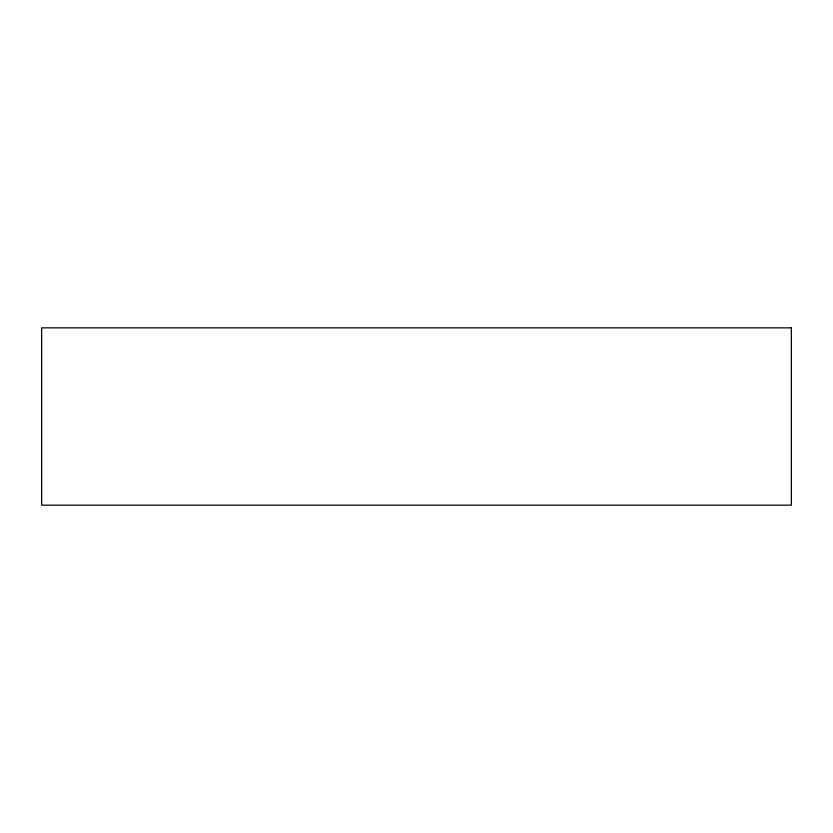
<?xml version="1.0" encoding="UTF-8"?>
<svg xmlns="http://www.w3.org/2000/svg" width="833" height="833" viewBox="0 0 833 833"><rect width="100%" height="100%" fill="white"/><g stroke="black" fill="none" stroke-linecap="round" stroke-linejoin="round"><path stroke-width="1.25" d="M791.35 327.848L41.65 327.848L41.65 505.162L791.35 505.162L791.35 327.848"/></g></svg>
